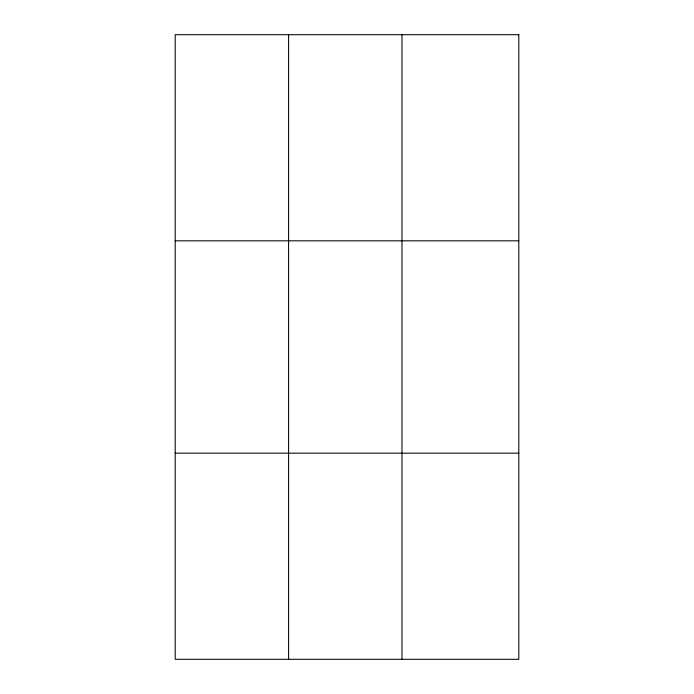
<?xml version="1.0" encoding="UTF-8"?>
<svg xmlns="http://www.w3.org/2000/svg" width="694" height="694" viewBox="0 0 694 694"><rect width="100%" height="100%" fill="white"/><g stroke="black" fill="none" stroke-linecap="round" stroke-linejoin="round"><path stroke-width="1.04" d="M288.591 659.3L288.591 34.7M401.973 659.3L401.973 34.7M175.2 240.818L518.8 240.818M175.2 453.182L518.8 453.182M518.8 34.7L518.8 659.3L175.2 659.3L175.2 34.7L518.8 34.7"/></g></svg>
